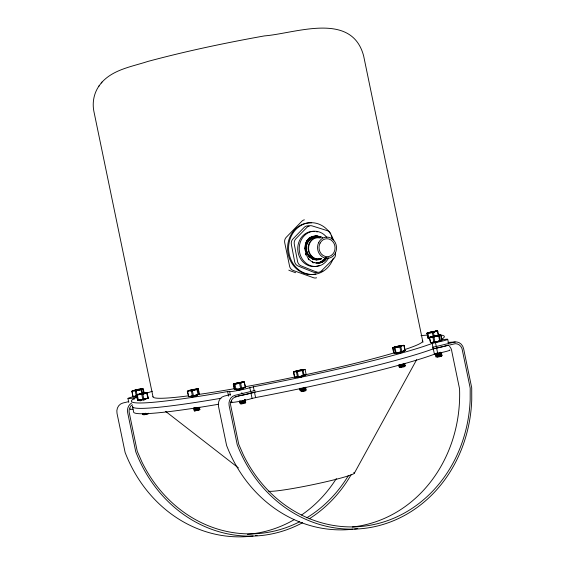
<?xml version="1.0" encoding="UTF-8"?>
<svg xmlns="http://www.w3.org/2000/svg" width="565" height="565" viewBox="0 0 565 565"><rect width="100%" height="100%" fill="white"/><g stroke="black" fill="none" stroke-linecap="round" stroke-linejoin="round"><path stroke-width="0.85" d="M317.014 259.561C327.128 258.113 314.112 259.674 313.024 259.307L310.058 257.082L307.628 254.109L307.268 254.264C304.104 248.692 305.623 240.556 311.711 237.696C321.619 236.714 310.136 237.54 309.33 239.984C306.731 242.816 306.004 246.714 306.237 250.45C306.689 257.541 315.616 262.506 321.647 258.466M322.968 259.836C321.4 267.04 332.834 250.133 323.06 261.673L326.598 257.852L322.898 261.524L320.588 262.555M305.842 250.514C304.973 244.172 309.662 235.888 316.873 237.632M325.482 259.427C302.748 276.045 295.46 226.798 322.749 237.646M136.363 395.105L139.936 393.791L146.964 392.618L148.27 398.184L137.698 400.437L136.363 395.105L138.157 394.236M137.747 400.416L136.44 394.85M429.089 338.64L427.966 338.153L426.963 333.329L427.5 332.841L437.564 330.843L438.737 335.377M428.348 338.64L427.041 333.075M305.418 254.942L305.686 253.395M304.952 248.091L305.305 250.712M305.849 389.928C306.844 390.012 300.665 391.919 300.615 390.789M316.93 235.704L316.718 236.368L316.089 236.41L318.137 237.18M188.675 396.566L187.305 391.58C190.038 389.327 194.763 389.306 198.322 388.882L199.332 394.405L188.646 396.623L189.141 396.326M199.078 394.554L197.701 389.575L197.92 388.798M307.296 242.936C304.683 247.696 306.541 253.353 309.754 257.322M305.637 246.517C305.171 243.995 309.818 241.191 308.78 239.694L311.937 237.964L315.404 237.385M305.432 243.84L306.357 241.636M136.907 396.807L135.529 396.898L136.681 396.821L136.907 396.305M436.081 353.951L435.34 354.312L441.032 353.132M437.593 354.114L436.455 354.276L436.886 354.622L436.632 355.138L435.657 355.039M436.413 355.682L435.672 356.042L441.632 354.742M354.41 473.075L416.638 359.714M99.405 85.442C94.009 92.752 92.088 102.378 93.868 111.256L152.995 396.757M147.084 392.696L136.561 394.928M148.192 398.261L147.225 394.476M187.502 391.107L197.934 389.045M199.332 394.405L198.421 394.356M194.085 410.487L199.939 409.3L199.417 409.307M305.432 244.045L306.053 242.985M294.203 371.53L293.518 372.18L304.648 369.461L298.129 370.463L293.934 371.728L294.542 371.742M295.347 377.039L294.542 376.961L293.539 372.137M295.142 377.13C295.488 377.837 309.712 374.588 304.358 375.04M305.517 375.174L306.202 374.524L305.178 374.955M403.869 350.837C407.422 350.681 394.483 353.973 393.579 352.772L392.873 347.666L403.671 345.314L397.859 346.161L393.099 347.602M403.523 345.293L404.18 345.632L402.81 345.724M404.18 345.632L405.176 350.455L403.947 351.239M399.801 366.911L399.194 367.13L399.766 366.862M428.178 338.59L429.4 338.11M437.684 330.921L427.161 333.152M136.956 396.086L132.74 396.284L131.998 391.044L137.698 389.44L142.818 388.784L137.196 390.302L132.196 390.888M139.273 389.85L141.469 389.709L142.26 389.045M230.379 395.21L229.609 391.319A11.018 0.749 -11.7 0 0 237.003 390.669A11.018 0.749 -11.7 0 0 249.836 387.647L255.119 386.481A159.789 10.869 -11.7 0 0 431.54 343.661L435.474 342.595A11.018 0.749 -11.7 0 0 447.198 339.65A11.018 0.749 -11.7 0 0 441.936 339.826L441.498 339.897M230.315 402.224L231.841 402.089L231.495 400.592M441.081 340.363L440.622 340.49L441.604 340.518L435.982 342.044L430.431 342.538L429.393 337.686L429.845 337.114L440.467 335.01L434.845 336.528L429.845 337.114M436.922 336.076L439.111 335.935L439.909 335.271M439.485 334.981L440.94 335.2L441.943 340.024L441.484 340.596M245.288 387.322C242.117 388.289 237.554 390.161 234.221 389.186L233.38 384.108L244.2 381.848L245.584 387.025L244.977 387.286M233.825 384.101L234.962 389.61M396.764 353.485L397.788 352.913M404.717 365.188L400.253 365.866L399.06 365.576L399.427 365.047L404.688 364.361M399.625 366.049L398.876 366.402L399.907 365.555M316.089 236.41L320.136 237.646L320.948 236.453M325.906 257.704L324.564 259.639L320.546 262.188L316.725 262.937M194.007 408.481L199.205 408.1M193.428 408.128L195.617 408.269M193.788 409.851L199.89 409.3M300.107 388.197C298.271 390.21 308.434 387.456 305.051 388.289L305.827 388.155M300.333 388.48L299.725 388.706L300.276 389.059L299.761 389.716L305.997 389.01M101.227 83.034C112.809 69.537 131.68 66.719 147.726 61.472C186.182 51.125 225.195 42.933 264.378 35.913C295.481 33.448 351.72 10.919 363.641 55.928L422.945 342.298M218.577 404.257A159.789 10.869 -11.7 0 1 133.601 411.744L132.485 406.355L132.817 405.924M303.257 375.972L296.837 377.356L297.473 377.06M98.621 86.473L101.99 82.031M325.744 257.711L324.254 259.66L320.546 262.188M326.062 257.689L324.564 259.639L320.899 261.786M318.25 263.255L318.603 262.831L318.596 263.572L317.664 262.711M239.673 402.789L245.775 402.252M300.446 370.725L302.706 370.591L303.765 369.877M143.058 413.891L145.375 414.039L148.567 413.269M297.374 376.636L303.652 376.085M307.014 240.881L309.239 238.119L313.144 236.516L309.239 238.119L309.726 238.091M435.848 353.655L436.71 353.761L436.307 353.408M436.357 356.247L437.628 356.557L442.113 355.413M399.568 366.614L400.536 366.953L405.388 365.781L404.865 365.781M324.388 260.465L326.796 257.958M397.809 352.659L394.723 353.111M405.176 350.455L404.667 350.809M306.661 240.909L308.956 238.889M392.611 347.913L393.812 347.171M398.085 346.875L400.366 346.776L401.885 345.992M233.218 384.362L237.681 382.802L244.2 381.848M237.907 383.501L240.153 383.43L241.855 382.625M245.584 387.025L244.059 387.851M300.156 376.544L296.505 377.173M314.034 262.379L313.158 262.937L312.438 261.489M140.162 394.462L142.324 394.434L144.188 393.607M148.298 397.958L146.505 398.819M430.763 332.686L432.924 332.658L434.789 331.839M433.842 342.1L434.633 342.171M146.964 392.618L144.661 392.859M437.564 330.843L435.262 331.083M241.601 382.788L236.071 383.854L238.042 383.649M244.581 382.201L242.915 382.336M432.338 337.015L437.684 335.829M436.413 356.572L437.628 356.557M131.744 391.46L133.058 390.994M137.253 395.705L135.162 396.383M429.435 337.715L430.707 337.22M436.66 341.903L432.811 342.609M190.002 390.881L191.895 390.938L193.979 390.111M198.696 394.398L196.472 395.309M187.305 391.58L188.908 391.044M194.473 389.603L195.723 389.066M195.116 395.627L191.147 396.39M134.025 390.867L135.734 390.98L137.867 390.161M431.674 337.093L433.383 337.206L435.516 336.387M441.053 340.78L438.066 341.592M295.361 371.657L296.865 371.834L299.019 371.028M304.902 375.393L301.59 376.241M136.772 395.366L138.863 394.688M145.325 399.123L141.307 399.978M427.373 333.59L429.464 332.912M432.472 331.923L433.962 331.309M234.263 384.49L236.537 383.748M242.992 388.141L239.052 389.01M396.913 346.698L398.537 346.027M393.586 347.595L394.596 347.892L396.665 347.15M403.022 351.508L399.222 352.383M197.397 395.521L191.987 396.333M199.904 407.556L195.589 408.276M321.683 262.358L323.194 261.433M315.623 235.902L314.189 236.537L315.644 235.965M139.047 394.66L144.499 393.501M147.303 393.134L145.367 393.311M146.455 398.6L142.267 399.667M143.22 414.187L145.375 414.039M296.576 371.48L302.028 370.322M303.984 375.421L302.494 375.895M426.963 333.329L428.757 332.46M434.993 331.902L429.612 332.94L431.229 332.771M437.903 331.358L435.968 331.535M394.589 352.8L394.236 353.111M323.237 261.659L319.366 263.255L323.095 261.461M194.226 408.735C191.775 410.204 202.517 408.121 198.937 408.552M440.05 340.949L438.292 341.458M449.691 349.968A11.018 0.749 -11.7 0 1 437.706 353.358L433.772 354.432A159.789 10.869 -11.7 0 1 257.35 397.244L252.068 398.41A11.018 0.749 -11.7 0 1 239.228 401.433A11.018 0.749 -11.7 0 1 231.812 402.132M143.107 413.319L142.373 413.693L145.883 413.269M143.298 414.18L142.557 414.555L143.99 414.279M436.696 355.187L436.06 355.505L441.703 354.333M237.688 389.638C235.619 390.825 246.538 388.204 241.898 388.755M239.948 400.825C237.441 402.195 248.261 400.112 244.645 400.656M240.118 401.687L239.376 402.082L245.613 401.383M136.285 396.496L135.536 396.856L137.02 396.8M436.597 356.543L435.848 356.903L436.604 356.692M300.509 389.341L299.895 389.568L300.446 389.921L299.93 390.577L306.166 389.878M317.954 235.916L312.516 236.558L316.718 236.368L320.136 237.646M399.469 365.181L398.699 365.541L399.081 365.576M134.816 390.712L140.346 389.645L138.813 390.125M243.409 387.816L241.629 388.339M240.478 403.29L240.012 403.488L245.584 402.252M433.2 342.1L432.628 342.341L435.071 342.108M439.676 340.978L434.287 342.228M243.84 381.778L241.121 382.124M189.755 390.366L190.398 390.147M139.576 400.239L141.172 399.773M245.38 401.009L240.09 401.63M135.621 389.892L133.566 390.726M432.599 336.337L433.27 336.119M144.393 393.678L142.79 394.109M139.64 399.851L140.148 399.688M188.456 390.973L187.792 390.902M197.701 389.575L195.328 389.801M301.922 370.499L300.319 370.93M297.67 376.509L296.83 376.869L298.892 376.657M240.577 395.578A11.018 0.749 -11.7 0 0 250.952 393.028L251.234 392.943M402.209 351.557L403.05 351.197L402.414 351.204M297.451 370.675L298.129 370.463M237.83 389.617L236.919 389.97L237.971 389.589M234.743 383.536L233.514 384.066M235.45 389.179L235.888 389.052L235.358 389.123M437.55 336.062L435.77 336.514M241.191 403.65C238.232 404.702 247.519 402.873 245.132 402.852M437.458 356.812C434.344 357.984 445.058 355.646 440.841 356.091M142.74 393.254L143.362 393.085M302.833 369.637L303.214 369.531M140.869 388.875L137.02 389.582M438.059 335.229L438.518 335.102M194.551 390.147C198.273 389.017 189.106 390.627 190.61 390.909M196.655 395.987L195.278 396.333M144.407 414.413C140.742 415.522 149.767 413.94 148.291 413.658M399.999 346.628L401.207 346.197L395.719 347.411M402.103 352.461L400.726 352.814M301.936 391.234C298.023 392.47 308.73 390.366 305.326 390.542M397.506 352.758C392.223 354.333 405.402 351.762 401.094 352.03M136.892 396.432L135.529 396.884L137.281 396.348M244.37 399.829L244.807 399.716M251.58 392.845L253.445 392.4M240.81 383.042L239.504 383.352M431.653 336.839L430.283 336.931M128.728 401.616L122.81 403.05A8.68 7.748 86.1 0 0 117.019 413.361L125.112 452.445A136.921 122.273 86.1 0 0 253.049 535.987M434.054 332.178L432.67 332.495M396.397 346.811L394.737 346.903M296.484 371.177L294.817 371.311M401.51 351.748L399.752 352.15M230.209 394.645L224.298 396.079A8.68 7.748 86.1 0 0 218.5 406.39L226.6 445.467A136.921 122.273 86.1 0 0 352.906 529.2M235.167 396.785L252.195 392.943A6.611 0.452 -11.7 0 0 255.394 392.011M196.154 410.451L194.325 411.03L199.728 409.837M401.602 366.925C396.376 368.232 406.122 366.756 404.837 366.332M435.064 348.301L432.656 349.05A159.789 10.869 -11.7 0 1 256.235 391.863L252.936 392.484M305.933 389.49L300.333 390.055M435.544 341.613L436.074 341.486M439.994 352.348L440.523 352.228M298.419 376.806L299.62 376.53M241.792 403.495L243.197 403.184M440.601 352.779L441.696 352.482L437.416 353.252M141.342 393.805L139.336 393.939M432.197 332.192C418.277 334.692 446.011 328.689 432.663 332.192M143.355 400.317L144.181 400.14M399.342 346.783L397.174 347.221M194.304 395.677L197.397 394.695M301.654 376.092L299.789 376.488M300.884 377.145L301.703 376.961M241.255 393.127L242.074 392.943M199.177 407.273L197.792 407.542M145.396 399.017L145.848 398.918M244.829 399.822L245.45 399.695M238.176 383.021L235.803 383.247M401.687 351.967L402.796 351.741L401.998 351.84M240.739 388.543L238.875 388.918M239.461 389.229L240.309 389.024M438.737 356.501L440.184 356.204M403.982 364.058L405.105 363.825L402.054 364.319M442.204 355.067L436.816 355.999M315.962 263.085L320.228 262.209M193.173 390.472L191.726 390.747M399.9 352.998L397.541 353.429L399.942 353.09M194.452 396.517L192.093 396.955M436.074 348.082L436.59 347.976A11.018 0.749 -11.7 0 0 437.84 347.722M145.77 414.096L147.19 413.82M303.292 390.916L304.719 390.641M441.717 353.379L437.564 354.121M404.928 364.757L399.06 365.576M405.105 365.619L399.229 366.438M305.842 387.293L304.203 387.541M245.415 401.92L239.948 402.428M320.397 258.982C312.65 262.082 305.34 254.144 306.315 246.566M253.96 392.294L254.476 392.195L255.592 397.576M137.387 390.443L135.988 390.705M435.036 336.669L433.073 337.008M239.08 382.505L239.751 382.378M143.171 399.455L144.393 399.222M198.124 407.958L199.127 407.775M141.335 394.419L140.007 394.645M301.858 370.047L299.563 370.16M398.812 352.341L396.489 352.715M298.857 371.24L297.536 371.466M193.364 395.867L191.041 396.242M403.043 366.621L404.349 366.395M197.595 410.148L198.901 409.922M435.559 342.023L437.762 341.585L435.262 342.03M229.609 391.319L225.894 391.842A159.789 10.869 -11.7 0 1 134.816 398.106L135.374 397.788L133.743 397.951A11.018 0.749 -11.7 0 1 127.98 398.424A11.018 0.749 -11.7 0 1 134.661 396.376M437.423 335.596L434.669 335.808M401.715 352.334L399.815 352.645M242.293 389.108L240.379 389.356M438.285 341.048L438.772 340.963M238.43 389.829L243.508 388.6L241.919 388.727M402.167 345.695L399.949 345.752M141.363 399.836L139.308 400.048M299.231 377.462L297.564 377.674M242.237 388.593L243.36 388.438L239.066 389.116M305.312 387.809L300.983 388.367M305.481 388.671L300.474 389.25M441.449 353.881L436.858 354.622L436.455 354.276M400.79 364.51L402.075 364.312M136.638 396.001L135.381 396.164M436.865 352.934L437.296 352.871M237.681 389.264L235.259 389.313M238.02 389.066L236.368 389.179L237.145 389.243M429.937 332.163L431.427 332.142M304.373 369.658L305.206 369.701L304.034 369.446M191.747 389.836L193.442 389.801M240.506 389.815L236.947 390.034L237.752 389.963M140.007 400.204L137.775 400.19M302.014 376.078L302.847 375.972M244.913 400.19L242.625 400.55M320.362 259.271C315.567 260.578 310.411 258.247 307.89 254.038M440.347 335.08L440.94 335.2M142.698 388.854L143.291 388.974L144.294 393.798M132.634 390.705L133.227 390.825M196.02 395.535C199.29 395.839 186.775 397.167 192.382 396.679M431.844 342.729L430.862 342.701M243.946 387.371L244.751 387.293M436.335 353.408L435.163 353.45M195.652 407.782L194.014 407.859M199.374 408.961L194.063 409.505M436.886 354.622L435.912 354.643M305.333 244.56L304.888 248.678M428.376 338.414L428.969 338.35L427.973 333.527M447.953 342.447L455.326 341.938M400.02 367.024L399.497 367.024M196.818 388.904L198.562 389.052M199.212 393.876L199.565 393.876M147.317 398.156L148.108 398.134M190.045 396.552L188.3 396.404M140.035 400.853L140.424 400.825M298.56 377.667L297.402 377.646M298.793 377.159L297.804 377.123M239.574 401.291L240.372 401.27M237.66 389.582L238.345 389.568M143.291 388.974L141.836 388.755M132.782 396.312L134.195 396.503M145.537 398.975L139.435 400.359M295.686 377.258L294.513 377.003M399.123 365.011L398.883 364.715M317.629 237.526L313.617 236.396M315.221 237.286L316.605 237.597M404.18 350.816L403.523 350.47M316.704 259.985L313.25 259.017L310.298 256.983M317.149 237.583L315.086 237.003L311.711 237.696C312.226 239.172 307 240.358 306.668 242.759L307.035 242.894M289.852 270.649L295.629 272.718M430.389 342.51L430.763 342.651M441.943 340.024L440.721 335.172M165.623 411.391L238.423 467.905M317.269 236.643L318.483 237.703M141.907 399.674L142.154 400.048M306.513 250.422L307.628 254.109M332.065 238.953L331.083 234.821A5.707 5.092 86.1 0 0 327.467 230.718L312.106 225.887A5.968 5.325 86.1 0 0 307.092 227.208L295.827 238.804A5.848 5.219 86.1 0 0 294.287 244.264L297.564 261.454A5.841 5.212 86.1 0 0 300.976 265.811L316.428 271.991A5.601 5 86.1 0 0 321.414 270.925L333.971 258.389A5.424 4.845 86.1 0 0 335.398 253M447.699 339.283L448.497 343.125M439.457 335.836L440.453 340.66M438.68 336.048L439.676 340.872M437.458 331.514L438.292 335.539M433.44 332.545L434.273 336.563M435.474 342.595L436.272 346.437M436.59 347.976L437.706 353.358M433.906 337.107L434.902 341.931M432.402 332.764L433.228 336.782M432.903 337.291L433.906 342.115M432.183 343.407L434.414 354.177M429.612 337.708L430.615 342.531M403.996 345.745L404.992 350.568M400.839 346.663L401.835 351.487M399.851 346.889L400.853 351.713M395.041 347.821L396.037 352.645M394.243 347.934L395.239 352.758M392.767 347.842L393.6 351.861M305.093 369.687L306.181 374.567M303.101 370.485L304.097 375.308M302.24 370.704L303.236 375.527M297.367 371.735L298.362 376.558M296.42 371.904L297.416 376.728M293.63 372.194L294.626 377.017M253.36 386.813L254.158 390.655M249.836 387.647L250.634 391.496M250.952 393.028L252.068 398.41M244.264 382.336L245.267 387.159M240.648 383.317L241.651 388.141M239.624 383.543L240.626 388.367M234.969 384.398L235.965 389.221M233.536 384.228L234.207 387.442M227.617 391.538L228.571 396.15M198.209 389.052L198.873 392.272M197.023 389.765L198.025 394.589M192.425 390.832L193.421 395.655M191.394 391.029L192.39 395.853M187.658 391.58L188.654 396.404M146.858 393.289L147.853 398.113M143.235 389.751L143.898 392.965M141.808 389.61L142.641 393.628M142.839 394.314L143.842 399.137M141.031 389.822L141.864 393.84M141.794 394.54L142.797 399.363M137.373 395.302L138.369 400.126M136.257 390.881L137.09 394.9M135.254 391.065L136.257 395.888M133.743 397.951L134.06 399.49M131.963 391.489L132.966 396.305M127.972 398.495L128.771 402.337M308.236 258.156L308.455 259.745M315.906 273.961A25.898 23.123 86.1 0 1 287.691 250.712A25.898 23.123 86.1 0 1 311.555 222.801M322.883 270.882A25.898 23.123 86.1 0 1 321.57 271.701M333.343 258.149A25.898 23.123 86.1 0 1 299.436 270.31A25.898 23.123 86.1 0 1 294.873 230.541A25.898 23.123 86.1 0 1 330.56 233.903M331.401 235.33A25.898 23.123 86.1 0 1 333.392 239.92M319.402 265.373A17.635 15.742 86.1 0 1 297.932 251.489A17.635 15.742 86.1 0 1 314.486 231.375M316.245 231.643A17.635 15.742 86.1 0 1 317.396 231.94M309.182 226.085A5.968 5.325 86.1 0 0 304.168 227.405L292.903 239.009A5.848 5.219 86.1 0 0 291.363 244.468L294.64 261.652A5.841 5.212 86.1 0 0 298.052 266.009L313.504 272.196A5.601 5 86.1 0 0 316.986 272.153M328.696 257.718A17.635 15.742 86.1 0 1 305.75 262.972A17.635 15.742 86.1 0 1 303.306 236.791A17.635 15.742 86.1 0 1 326.796 237.406M321.655 258.791A11.138 9.944 86.1 0 1 308.158 248.847A11.138 9.944 86.1 0 1 320.503 237.59M321.266 258.417A10.636 9.499 86.1 0 1 308.603 248.819A10.636 9.499 86.1 0 1 320.164 238.006M304.38 219.841A5.756 5.142 86.1 0 0 301.844 221.247L286.095 237.455A5.756 5.142 86.1 0 0 284.739 242.788L289.626 266.376A5.756 5.142 86.1 0 0 293.094 270.43L313.73 277.803A5.756 5.142 86.1 0 0 316.577 277.782M289.308 270.423A5.756 5.142 86.1 0 1 288.793 270.119M131.56 403.085A8.68 7.748 86.1 0 0 127.662 412.634L135.748 451.718A136.921 122.273 86.1 0 0 302.635 522.667M132.33 404.702A7.67 6.851 86.1 0 0 129.519 413.961L137.246 451.266L141.864 461.838A135.332 120.854 86.1 0 0 299.542 521.813M351.253 474.494A136.921 122.273 86.1 0 1 309.119 518.882M257.096 535.394A136.921 122.273 86.1 0 1 255.479 535.648M336.33 478.604A135.332 120.854 86.1 0 1 301.597 514.983M293.934 519.807A135.332 120.854 86.1 0 1 247.421 534.306M348.337 475.673A135.332 120.854 86.1 0 1 306.696 517.83M236.806 396.672A7.67 6.851 86.1 0 0 231.007 406.984L238.734 444.288L243.353 454.86A135.332 120.854 86.1 0 0 376.749 523.868A135.332 120.854 86.1 0 0 470.172 399.815L470.2 388.12L462.474 350.816A7.67 6.851 86.1 0 0 453.165 344.17L437.776 347.906A6.611 0.452 -11.7 0 1 432.839 348.951M255.041 390.316A6.611 0.452 -11.7 0 1 251.842 391.241L234.941 395.345A8.68 7.748 86.1 0 0 229.143 405.656L237.236 444.74A136.921 122.273 86.1 0 0 372.038 527.18A136.921 122.273 86.1 0 0 471.754 399.646L471.719 387.837L463.632 348.753A8.68 7.748 86.1 0 0 454.324 342.108L437.423 346.211A6.611 0.452 -11.7 0 1 432.486 347.256M357.772 528.55A136.921 122.273 86.1 0 1 354.53 529.01M449.479 346.359A7.67 6.851 86.1 0 1 451.831 351.55L459.557 388.847A135.332 120.854 86.1 0 1 352.376 527.004M220.901 398.29A159.789 10.869 -11.7 0 1 132.485 406.355M353.704 472.623A44.077 3.002 -11.7 0 1 323.187 482.411A44.077 3.002 -11.7 0 1 271.136 491.324L269.766 491.324A44.077 3.002 -11.7 0 1 268.792 491.232M422.26 340.384A137.747 9.372 -11.7 0 1 405.889 349.191M394.222 352.843A137.747 9.372 -11.7 0 1 304.083 375.04M295.015 376.961A137.747 9.372 -11.7 0 1 245.161 386.757M234.44 388.678A137.747 9.372 -11.7 0 1 198.28 394.497M188.371 395.846A137.747 9.372 -11.7 0 1 152.953 396.552M438.214 334.826A159.789 10.869 -11.7 0 1 441.618 339.247M146.978 393.085A159.789 10.869 -11.7 0 1 152.409 391.234M421.003 335.617A159.789 10.869 -11.7 0 1 426.886 335.137M448.313 345.031A11.018 0.749 -11.7 0 1 438.468 347.595M239.334 395.818A11.018 0.749 -11.7 0 1 238.112 396.051M133.008 409.166A11.018 0.749 -11.7 0 1 130.706 408.891M138.206 394.462L145.36 393.014L138.206 394.462M189.31 390.662L196.458 389.207L189.31 390.662M295.735 371.283L302.889 369.835L295.735 371.283M394.758 347.136L401.906 345.688L394.758 347.136M134.004 390.507L141.052 389.144L134.004 390.507M235.393 383.571L242.434 382.208L235.393 383.571M431.653 336.726L438.701 335.37L431.653 336.726M320.072 243.148A8.991 8.023 86.1 0 0 327.079 256.708A8.991 8.023 86.1 0 0 333.979 243.324A8.991 8.023 86.1 0 0 320.072 243.148M318.794 242.307A10.636 9.499 86.1 0 0 327.086 258.36A10.636 9.499 86.1 0 0 335.257 242.519A10.636 9.499 86.1 0 0 318.794 242.307"/></g></svg>
